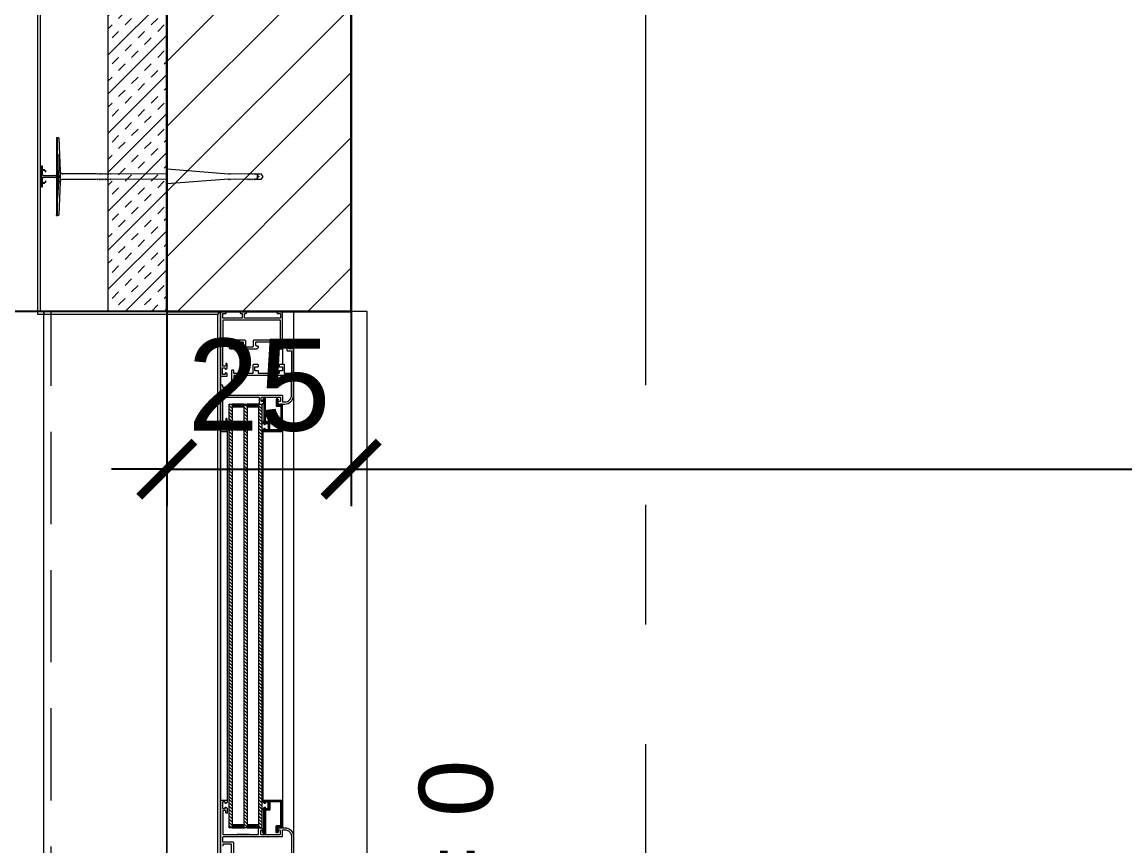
# Model space of a CAD drawing. Header units: centimetres. Extents: x 105417 to 110818, y -55119 to -48326.
# Drawn here: x 107424.7 to 107574.4, y -53254.9 to -53143.1 of the extents above; entities that cross this region are included whole.
import ezdxf

# ---------------------------------------------------------------- set-up
doc = ezdxf.new("R2010")
doc.units = ezdxf.units.CM
doc.header["$LTSCALE"] = 50
doc.header["$MEASUREMENT"] = 0
for name, pattern in [('AUSGEZOGEN', [0]), ('AXES', [2, 1.25, -0.25, 0.25, -0.25]), ('CACHE', [0.375, 0.25, -0.125]), ('CORNER', [20, 0, -20])]:
    doc.linetypes.add(name, pattern=pattern)
doc.layers.get('0').update_dxf_attribs({"color": 8})
for name, color, linetype in [('AXES', 10, 'AXES'), ('BORD', 5, 'Continuous'), ('COTE 50ème', 1, 'Continuous')]:
    doc.layers.add(name, color=color, linetype=linetype)
for name, color, linetype, lineweight in [('CONSOLE ISOL.', 214, 'Continuous', 15), ('ISOLATION', 252, 'Continuous', 0), ('MACONNERIE COUPE', 7, 'Continuous', 30), ('MACONNERIE HACHURE', 253, 'Continuous', 13), ('WD_Corner', 154, 'Continuous', 5), ('WD_Dowel', 154, 'Continuous', 5), ('WD_Text_Legende', 154, 'AUSGEZOGEN', 5), ('WINDOWS', 21, 'Continuous', 5)]:
    doc.layers.add(name, color=color, linetype=linetype, lineweight=lineweight)
doc.layers.add('WD_Assist1', color=6, linetype='CORNER', lineweight=0, plot=False)
doc.styles.add('GENERATED_STYLE_1', font='arial.ttf')
doc.styles.add('RS_TXT_50', font='arial.ttf', dxfattribs={"height": 12.5})
doc.dimstyles.new('RS_50CM_LINEAIRE', dxfattribs={"dimscale": 5, "dimtxt": 12.5, "dimasz": 1.5, "dimexe": 1, "dimexo": 2.5, "dimgap": 1, "dimtad": 1, "dimdec": 1, "dimrnd": 0.5, "dimdsep": 46, "dimtxsty": 'RS_TXT_50', "dimblk1": 'ARCHTICK', "dimblk2": 'ARCHTICK', "dimsah": 1, "dimcen": 2.5, "dimdle": 1, "dimclrt": 4, "dimadec": 0, "dimazin": 2, "dimtfac": 1, "dimtdec": 1, "dimtix": 1, "dimtmove": 2, "dimatfit": 3, "dimfxl": 1, "dimtolj": 1, "dimtzin": 0, "dimarcsym": 0})

# ---------------------------------------------------------------- blocks, each defined once
blk = doc.blocks.new('A$Ceb270309')
at = {"layer": 'AXES', "lineweight": 5, "ltscale": 1.3}
blk.add_line((-30, -4150), (-30, -1058.41), dxfattribs=at)
blk = doc.blocks.new('ankeri')
at = {"layer": 'WD_Assist1'}
for p, q in [((-2.32, 5.2), (-2.54, 0.59)), ((-2.22, 5.3), (-2.32, 5.2)), ((-2, 5.3), (-2.22, 5.3)), ((-2, -5.3), (-2, 5.3)), ((-29.75, 0.39), (-30, 0)), ((-30, 0), (-29.75, -0.39)), ((-2.76, 0.39), (-29.75, 0.39)), ((-2.54, 0.59), (-2.76, 0.39)), ((-29.75, -0.39), (-2.76, -0.39)), ((-2.76, -0.39), (-2.54, -0.59)), ((-2.54, -0.59), (-2.32, -5.2)), ((-2.32, -5.2), (-2.22, -5.3)), ((-2.22, -5.3), (-2, -5.3))]:
    blk.add_line(p, q, dxfattribs=at)
at = {"layer": 'WD_Corner', "lineweight": 5}
blk.add_lwpolyline([(-2, 0.1), (-1.85, 0.1, -1), (-1.75, 0.1), (-0.25, 0.1, 0.185242), (-0.1, 0.55), (-0.1, 0.72), (-0.15, 0.73), (-0.15, 0.74), (-0.1, 0.75), (-0.1, 0.85), (-0.3, 0.85), (-0.3, 0.8), (-0.32, 0.8), (-0.33, 0.85), (-0.38, 0.85), (-0.5, 0.73), (-0.47, 0.68), (-0.48, 0.68), (-0.53, 0.7), (-0.54, 0.69), (-0.51, 0.65), (-0.54, 0.62), (-0.61, 0.69), (-0.4, 0.9), (-0.1, 0.9), (-0.1, 1.4), (0, 1.4), (0.05, 1.2), (0, 1.2), (0.05, 1.1), (0, 1.1), (0.25, 1), (0, 1), (0, -1), (0.25, -1), (0, -1.1), (0.05, -1.1), (0, -1.2), (0.05, -1.2), (0, -1.4), (-0.1, -1.4), (-0.1, -0.9), (-0.4, -0.9), (-0.61, -0.69), (-0.54, -0.62), (-0.51, -0.65), (-0.54, -0.69), (-0.53, -0.7), (-0.48, -0.68), (-0.47, -0.68), (-0.5, -0.73), (-0.38, -0.85), (-0.33, -0.85), (-0.32, -0.8), (-0.3, -0.8), (-0.3, -0.85), (-0.1, -0.85), (-0.1, -0.75), (-0.15, -0.74), (-0.15, -0.73), (-0.1, -0.72), (-0.1, -0.55, 0.185242), (-0.25, -0.1), (-1.75, -0.1, -1), (-1.85, -0.1), (-2, -0.1)], format="xyb", close=True, dxfattribs=at)
at = {"layer": 'WD_Dowel'}
for p, q in [((-2.32, 5.2), (-2.54, 0.74)), ((-2, 5.3), (-2.22, 5.3)), ((-2.11, 5.3), (-2.11, -5.3)), ((-2, 5.3), (-2, -5.3)), ((-2.11, 2.94), (-2.32, 2.94)), ((-2.32, 2.94), (-2.32, 0.74)), ((-29.75, 0.39), (-30, 0)), ((-30, 0), (-29.75, -0.39)), ((-28.88, 0.39), (-29.75, 0.39)), ((-29.47, 0.05), (-29.25, 0.09)), ((-29.47, 0.05), (-29.47, -0.05)), ((-29.25, 0.29), (-29.04, 0.37)), ((-29.25, 0.29), (-29.25, -0.29)), ((-28.88, 0.39), (-29.04, 0.34)), ((-29.04, 0.34), (-29.04, 0.37)), ((-28.82, 0.39), (-28.88, 0.39)), ((-28.82, 0.39), (-28.82, 0.34)), ((-28.82, 0.34), (-28.66, 0.39)), ((-28.61, 0.39), (-28.66, 0.39)), ((-28.61, 0.39), (-28.66, 0.39)), ((-28.61, 0.39), (-28.61, 0.34)), ((-28.61, 0.34), (-28.44, 0.39)), ((-28.39, 0.39), (-28.44, 0.39)), ((-28.39, 0.39), (-28.39, 0.34)), ((-28.39, 0.34), (-28.23, 0.39)), ((-28.17, 0.39), (-28.23, 0.39)), ((-28.17, 0.39), (-28.17, 0.34)), ((-28.17, 0.34), (-28.01, 0.39)), ((-27.96, 0.39), (-28.01, 0.39)), ((-27.96, 0.39), (-27.96, 0.34)), ((-27.96, 0.34), (-25.61, 0.39)), ((-25.56, 0.39), (-25.61, 0.39)), ((-25.56, 0.39), (-25.56, 0.34)), ((-25.56, 0.34), (-25.4, 0.39)), ((-25.34, 0.39), (-25.4, 0.39)), ((-25.34, 0.34), (-17.05, 0.99)), ((-25.34, 0.39), (-25.34, 0.34)), ((-17, 0.99), (-17.05, 0.99)), ((-17, 0.99), (-17, 0.34)), ((-17, 0.34), (-9.36, 0.39)), ((-9.3, 0.39), (-9.36, 0.39)), ((-9.3, 0.39), (-9.3, 0.34)), ((-9.3, 0.34), (-9.14, 0.39)), ((-9.09, 0.39), (-9.14, 0.39)), ((-9.09, 0.39), (-9.09, 0.34)), ((-9.09, 0.34), (-8.93, 0.39)), ((-8.87, 0.39), (-8.93, 0.39)), ((-8.87, 0.39), (-8.87, 0.34)), ((-8.87, 0.34), (-8.71, 0.39)), ((-8.66, 0.39), (-8.71, 0.39)), ((-8.66, 0.39), (-8.66, 0.34)), ((-8.66, 0.34), (-8.5, 0.39)), ((-8.44, 0.39), (-8.5, 0.39)), ((-8.44, 0.39), (-8.44, 0.34)), ((-8.44, 0.34), (-8.28, 0.39)), ((-8.23, 0.39), (-8.28, 0.39)), ((-8.23, 0.39), (-8.23, 0.34)), ((-8.23, 0.34), (-8.06, 0.39)), ((-8.01, 0.39), (-8.06, 0.39)), ((-8.01, 0.39), (-8.01, 0.34)), ((-8.01, 0.34), (-7.85, 0.39)), ((-7.79, 0.39), (-7.85, 0.39)), ((-7.79, 0.39), (-7.79, 0.34)), ((-7.79, 0.34), (-7.63, 0.39)), ((-7.58, 0.39), (-7.63, 0.39)), ((-7.58, 0.39), (-7.58, 0.34)), ((-7.58, 0.34), (-7.42, 0.39)), ((-7.42, 0.39), (-2.76, 0.39)), ((-2.54, 0.74), (-2.54, -0.74)), ((-2.54, 0.74), (-2.11, 0.74)), ((-2.11, 0.1), (-2.54, 0.1)), ((-2.32, 0.1), (-2.32, 0.74)), ((-29.75, -0.39), (-28.88, -0.39)), ((-29.25, -0.1), (-29.47, -0.05)), ((-29.25, -0.29), (-29.04, -0.37)), ((-29.04, -0.37), (-29.04, -0.34)), ((-29.04, -0.34), (-28.88, -0.39)), ((-28.82, -0.39), (-28.88, -0.39)), ((-28.82, -0.39), (-28.82, -0.34)), ((-28.82, -0.34), (-28.66, -0.39)), ((-28.61, -0.39), (-28.66, -0.39)), ((-28.61, -0.39), (-28.61, -0.34)), ((-28.61, -0.34), (-28.44, -0.39)), ((-28.39, -0.39), (-28.44, -0.39)), ((-28.39, -0.39), (-28.39, -0.34)), ((-28.39, -0.34), (-28.23, -0.39)), ((-28.17, -0.39), (-28.23, -0.39)), ((-28.17, -0.39), (-28.17, -0.34)), ((-28.17, -0.34), (-28.01, -0.39)), ((-27.96, -0.39), (-28.01, -0.39)), ((-27.96, -0.39), (-27.96, -0.34)), ((-27.96, -0.34), (-25.61, -0.39)), ((-25.56, -0.39), (-25.61, -0.39)), ((-25.56, -0.39), (-25.56, -0.34)), ((-25.56, -0.34), (-25.4, -0.39)), ((-25.34, -0.39), (-25.4, -0.39)), ((-25.34, -0.39), (-25.34, -0.34)), ((-25.34, -0.34), (-17.05, -0.99)), ((-17, -0.99), (-17.05, -0.99)), ((-17, -0.99), (-17, -0.34)), ((-17, -0.34), (-9.36, -0.39)), ((-9.3, -0.39), (-9.36, -0.39)), ((-9.3, -0.39), (-9.3, -0.34)), ((-9.3, -0.34), (-9.14, -0.39)), ((-9.09, -0.39), (-9.14, -0.39)), ((-9.09, -0.39), (-9.09, -0.34)), ((-9.09, -0.34), (-8.93, -0.39)), ((-8.87, -0.39), (-8.93, -0.39)), ((-8.87, -0.39), (-8.87, -0.34)), ((-8.87, -0.34), (-8.71, -0.39)), ((-8.66, -0.39), (-8.71, -0.39)), ((-8.66, -0.39), (-8.66, -0.34)), ((-8.66, -0.34), (-8.5, -0.39)), ((-8.44, -0.39), (-8.5, -0.39)), ((-8.44, -0.39), (-8.44, -0.34)), ((-8.44, -0.34), (-8.28, -0.39)), ((-8.23, -0.39), (-8.28, -0.39)), ((-8.23, -0.39), (-8.23, -0.34)), ((-8.23, -0.34), (-8.06, -0.39)), ((-8.01, -0.39), (-8.06, -0.39)), ((-8.01, -0.39), (-8.01, -0.34)), ((-8.01, -0.34), (-7.85, -0.39)), ((-7.79, -0.39), (-7.85, -0.39)), ((-7.79, -0.39), (-7.79, -0.34)), ((-7.79, -0.34), (-7.63, -0.39)), ((-7.58, -0.39), (-7.63, -0.39)), ((-7.58, -0.39), (-7.58, -0.34)), ((-7.58, -0.34), (-7.42, -0.39)), ((-7.42, -0.39), (-2.76, -0.39)), ((-2.11, -0.1), (-2.54, -0.1)), ((-2.54, -0.74), (-2.11, -0.74)), ((-2.54, -0.74), (-2.32, -5.2)), ((-2.32, -0.74), (-2.32, -0.1)), ((-2.22, -2.94), (-2.32, -0.74)), ((-2.11, -2.94), (-2.22, -2.94)), ((-2, -5.3), (-2.22, -5.3))]:
    blk.add_line(p, q, dxfattribs=at)
for centre, major_axis, start_param, end_param in [((-2.22, 5.2), (0.108, 0), 1.570796, 3.141593), ((-2.76, 0.59), (0.216, 0), -1.570795, 0), ((-2.76, -0.59), (-0.216, 0), 3.141593, 4.712389), ((-2.22, -5.2), (0.108, 0), 3.141593, 4.712389)]:
    blk.add_ellipse(centre, major_axis=major_axis, ratio=0.909091, start_param=start_param, end_param=end_param, dxfattribs=at)
blk = doc.blocks.new('_ArchTick')
at = {"color": 0, "linetype": 'ByBlock', "const_width": 0.15}
blk.add_lwpolyline([(-0.5, -0.5), (0.5, 0.5)], dxfattribs=at)
blk = doc.blocks.new('*D1171')
at = {"layer": 'COTE 50ème', "color": 0, "lineweight": -2, "ltscale": 0.5, "transparency": 16777216}
for p, q in [((107317.13, -53057.36), (107317.13, -53187.36)), ((107448.35, -53062.36), (107312.13, -53062.36)), ((107448.35, -53182.36), (107312.13, -53182.36))]:
    blk.add_line(p, q, dxfattribs=at)
at = {"layer": 'Defpoints', "color": 0, "ltscale": 0.5, "transparency": 16777216}
for p in [(107460.85, -53062.36), (107317.13, -53182.36), (107460.85, -53182.36)]:
    blk.add_point(p, dxfattribs=at)
at = {"layer": 'COTE 50ème', "color": 0, "lineweight": -2, "ltscale": 0.5, "transparency": 16777216, "xscale": 7.5, "yscale": 7.5, "zscale": 7.5}
for p, rotation in [((107317.13, -53062.36), 90), ((107317.13, -53182.36), 270)]:
    blk.add_blockref('_ArchTick', p, dxfattribs=dict(at, rotation=rotation))
at = {"layer": 'COTE 50ème', "color": 4, "ltscale": 0.5, "transparency": 16777216, "insert": (107305.75, -53122.36), "char_height": 12.5, "attachment_point": 5, "rotation": 90, "style": 'RS_TXT_50'}
blk.add_mtext('\\A1;120', dxfattribs=at)
blk = doc.blocks.new('*D1172')
at = {"layer": 'COTE 50ème', "color": 0, "lineweight": -2, "ltscale": 0.5, "transparency": 16777216}
for p, q in [((107317.13, -53177.36), (107317.13, -53347.47)), ((107448.35, -53182.36), (107312.13, -53182.36)), ((107444.35, -53342.47), (107312.13, -53342.47))]:
    blk.add_line(p, q, dxfattribs=at)
at = {"layer": 'Defpoints', "color": 0, "ltscale": 0.5, "transparency": 16777216}
for p in [(107460.85, -53182.36), (107317.13, -53342.47), (107456.85, -53342.47)]:
    blk.add_point(p, dxfattribs=at)
at = {"layer": 'COTE 50ème', "color": 0, "lineweight": -2, "ltscale": 0.5, "transparency": 16777216, "xscale": 7.5, "yscale": 7.5, "zscale": 7.5}
for p, rotation in [((107317.13, -53182.36), 90), ((107317.13, -53342.47), 270)]:
    blk.add_blockref('_ArchTick', p, dxfattribs=dict(at, rotation=rotation))
at = {"layer": 'COTE 50ème', "color": 4, "ltscale": 0.5, "transparency": 16777216, "insert": (107305.75, -53262.42), "char_height": 12.5, "attachment_point": 5, "rotation": 90, "style": 'RS_TXT_50'}
blk.add_mtext('\\A1;160', dxfattribs=at)
blk = doc.blocks.new('*D1179')
at = {"layer": 'COTE 50ème', "color": 0, "lineweight": -2, "ltscale": 0.5, "transparency": 16777216}
for p, q in [((107286.77, -53767.36), (107286.77, -52052.36)), ((107431.86, -52057.36), (107281.77, -52057.36)), ((107431.85, -53762.36), (107281.77, -53762.36))]:
    blk.add_line(p, q, dxfattribs=at)
at = {"layer": 'Defpoints', "color": 0, "ltscale": 0.5, "transparency": 16777216}
for p in [(107286.77, -52057.36), (107444.36, -52057.36), (107444.35, -53762.36)]:
    blk.add_point(p, dxfattribs=at)
at = {"layer": 'COTE 50ème', "color": 0, "lineweight": -2, "ltscale": 0.5, "transparency": 16777216, "xscale": 7.5, "yscale": 7.5, "zscale": 7.5}
for p, rotation in [((107286.77, -52057.36), 90), ((107286.77, -53762.36), 270)]:
    blk.add_blockref('_ArchTick', p, dxfattribs=dict(at, rotation=rotation))
at = {"layer": 'COTE 50ème', "color": 4, "ltscale": 0.5, "transparency": 16777216, "insert": (107275.39, -52909.86), "char_height": 12.5, "attachment_point": 5, "rotation": 90, "style": 'RS_TXT_50'}
blk.add_mtext('\\A1;1705', dxfattribs=at)
blk = doc.blocks.new('*D1180')
at = {"layer": 'COTE 50ème', "color": 0, "lineweight": -2, "ltscale": 0.5, "transparency": 16777216}
for p, q in [((107253.08, -52052.36), (107253.08, -54127.36)), ((107431.85, -52057.36), (107248.08, -52057.36)), ((108207.94, -54122.36), (107248.08, -54122.36))]:
    blk.add_line(p, q, dxfattribs=at)
at = {"layer": 'Defpoints', "color": 0, "ltscale": 0.5, "transparency": 16777216}
for p in [(107444.35, -52057.36), (107253.08, -54122.36), (108220.44, -54122.36)]:
    blk.add_point(p, dxfattribs=at)
at = {"layer": 'COTE 50ème', "color": 0, "lineweight": -2, "ltscale": 0.5, "transparency": 16777216, "xscale": 7.5, "yscale": 7.5, "zscale": 7.5}
for p, rotation in [((107253.08, -52057.36), 90), ((107253.08, -54122.36), 270)]:
    blk.add_blockref('_ArchTick', p, dxfattribs=dict(at, rotation=rotation))
at = {"layer": 'COTE 50ème', "color": 4, "ltscale": 0.5, "transparency": 16777216, "insert": (107241.69, -53089.86), "char_height": 12.5, "attachment_point": 5, "rotation": 90, "style": 'RS_TXT_50'}
blk.add_mtext('\\A1;2065', dxfattribs=at)
blk = doc.blocks.new('*D1238')
at = {"layer": 'COTE 50ème', "color": 0, "lineweight": -2, "ltscale": 0.5, "transparency": 16777216}
for p, q in [((107444.35, -53166.49), (107444.35, -53208.78)), ((107469.35, -53166.49), (107469.35, -53208.78)), ((107444.35, -53203.78), (107436.85, -53203.78)), ((107444.35, -53203.78), (107469.35, -53203.78)), ((107469.35, -53203.78), (107476.85, -53203.78))]:
    blk.add_line(p, q, dxfattribs=at)
at = {"layer": 'Defpoints', "color": 0, "ltscale": 0.5, "transparency": 16777216}
for p in [(107444.35, -53153.99), (107469.35, -53153.99), (107469.35, -53203.78)]:
    blk.add_point(p, dxfattribs=at)
at = {"layer": 'COTE 50ème', "color": 0, "lineweight": -2, "ltscale": 0.5, "transparency": 16777216, "xscale": 7.5, "yscale": 7.5, "zscale": 7.5}
blk.add_blockref('_ArchTick', (107444.35, -53203.78), dxfattribs=at)
at = {"layer": 'COTE 50ème', "color": 0, "lineweight": -2, "ltscale": 0.5, "transparency": 16777216, "xscale": 7.5, "yscale": 7.5, "zscale": 7.5, "rotation": 180}
blk.add_blockref('_ArchTick', (107469.35, -53203.78), dxfattribs=at)
at = {"layer": 'COTE 50ème', "color": 4, "ltscale": 0.5, "transparency": 16777216, "insert": (107456.85, -53192.4), "char_height": 12.5, "attachment_point": 5, "style": 'RS_TXT_50'}
blk.add_mtext('\\A1;25', dxfattribs=at)
blk = doc.blocks.new('*D1239')
at = {"layer": 'COTE 50ème', "color": 0, "lineweight": -2, "ltscale": 0.5, "transparency": 16777216}
for p, q in [((107989.35, -53159.86), (107989.35, -53208.78)), ((107469.35, -53166.49), (107469.35, -53208.78)), ((107464.35, -53203.78), (107994.35, -53203.78))]:
    blk.add_line(p, q, dxfattribs=at)
at = {"layer": 'Defpoints', "color": 0, "ltscale": 0.5, "transparency": 16777216}
for p in [(107989.35, -53147.36), (107469.35, -53153.99), (107989.35, -53203.78)]:
    blk.add_point(p, dxfattribs=at)
at = {"layer": 'COTE 50ème', "color": 0, "lineweight": -2, "ltscale": 0.5, "transparency": 16777216, "xscale": 7.5, "yscale": 7.5, "zscale": 7.5, "rotation": 180}
blk.add_blockref('_ArchTick', (107469.35, -53203.78), dxfattribs=at)
at = {"layer": 'COTE 50ème', "color": 0, "lineweight": -2, "ltscale": 0.5, "transparency": 16777216, "xscale": 7.5, "yscale": 7.5, "zscale": 7.5}
blk.add_blockref('_ArchTick', (107989.35, -53203.78), dxfattribs=at)
at = {"layer": 'COTE 50ème', "color": 4, "ltscale": 0.5, "transparency": 16777216, "insert": (107729.35, -53192.4), "char_height": 12.5, "attachment_point": 5, "style": 'RS_TXT_50'}
blk.add_mtext('\\A1;520', dxfattribs=at)

msp = doc.modelspace()

# ---------------------------------------------------------------- hatches: boundary and pattern name
at = {"layer": 'ISOLATION', "transparency": 33554687}
h = msp.add_hatch(dxfattribs=at)
h.set_pattern_fill('INSUL', color=256, scale=10, angle=45)
h.paths.add_polyline_path([(107436.35, -53182.36), (107444.35, -53182.36), (107444.35, -53062.36), (107436.35, -53062.36)])
at = {"layer": 'MACONNERIE HACHURE'}
h = msp.add_hatch(dxfattribs=at)
h.set_pattern_fill('ANSI31', color=256, scale=50, style=0)
h.paths.add_polyline_path([(107874.35, -53728.36), (107763.35, -53728.36), (107763.35, -53770.36), (107874.35, -53770.36)])
h.paths.add_polyline_path([(107866.35, -53736.36), (107771.35, -53736.36), (107771.35, -53762.36), (107866.35, -53762.36)], flags=16)
h.paths.add_polyline_path([(109325.35, -53728.36), (109214.35, -53728.36), (109214.35, -53770.36), (109325.35, -53770.36)])
h.paths.add_polyline_path([(109317.35, -53736.36), (109222.35, -53736.36), (109222.35, -53762.36), (109317.35, -53762.36)], flags=16)
h.paths.add_polyline_path([(109454.35, -52082.36), (109509.35, -52082.36), (109509.35, -52057.36), (109454.35, -52057.36)])
h.paths.add_polyline_path([(109274.35, -52057.36), (109174.35, -52057.36), (109174.35, -52082.36), (109274.35, -52082.36)])
h.paths.add_polyline_path([(107444.35, -53677.36), (107444.35, -53737.36), (107469.35, -53737.36), (107469.35, -53677.36)])
h.paths.add_polyline_path([(108556.85, -53762.36), (108531.85, -53762.36), (108531.85, -53982.36), (108556.85, -53982.36)])
h.paths.add_polyline_path([(108239.36, -53952.36), (108214.36, -53952.36), (108214.36, -54122.36), (108331.85, -54122.36), (108331.85, -54097.36), (108239.36, -54097.36)])
h.paths.add_polyline_path([(108556.85, -53982.36), (108531.85, -53982.36), (108531.85, -54122.36), (108556.85, -54122.36)])
h.paths.add_polyline_path([(108849.35, -53952.36), (108874.35, -53952.36), (108874.35, -54122.36), (108756.85, -54122.36), (108756.85, -54097.36), (108849.35, -54097.36)])
h.paths.add_polyline_path([(107469.35, -53422.36), (107444.35, -53422.36), (107444.35, -53497.36), (107469.35, -53497.36)])
h.paths.add_polyline_path([(109644.35, -53677.36), (109644.35, -53737.36), (109619.35, -53737.36), (109619.35, -53677.36)])
h.paths.add_polyline_path([(109619.35, -53342.47), (109644.35, -53342.47), (109644.35, -53397.36), (109619.35, -53397.36)])
h.paths.add_polyline_path([(107469.35, -53342.47), (107444.35, -53342.47), (107444.35, -53397.36), (107469.35, -53397.36)])
h.paths.add_polyline_path([(109619.35, -52847.36), (109644.35, -52847.36), (109644.35, -52902.25), (109619.35, -52902.25)])
h.paths.add_polyline_path([(109099.36, -53146.93), (108984.36, -53146.93), (108984.36, -53096.93), (109099.36, -53096.93)])
h.paths.add_polyline_path([(109089.36, -53136.93), (108994.36, -53136.93), (108994.36, -53106.93), (109089.36, -53106.93)], flags=16)
h.paths.add_polyline_path([(108104.35, -53147.36), (107989.35, -53147.36), (107989.35, -53097.36), (108104.35, -53097.36)])
h.paths.add_polyline_path([(108094.35, -53137.36), (107999.35, -53137.36), (107999.35, -53107.36), (108094.35, -53107.36)], flags=16)
h.paths.add_polyline_path([(108794.35, -52797.36), (108774.35, -52797.36), (108774.35, -52787.36), (108794.35, -52787.36)])
h.paths.add_polyline_path([(108849.35, -53737.36), (108756.85, -53737.36), (108756.85, -53762.36), (108849.35, -53762.36)])
h.paths.add_polyline_path([(109234.24, -53477.36), (109209.24, -53477.36), (109209.24, -53422.36), (109234.24, -53422.36)])
h.paths.add_polyline_path([(109619.35, -53062.36), (109644.35, -53062.36), (109644.35, -53182.36), (109619.35, -53182.36)])
h.paths.add_polyline_path([(108809.35, -53326.05), (108874.35, -53326.05), (108874.35, -53348.05), (108849.35, -53348.05), (108849.35, -53338.05), (108809.35, -53338.05)])
h.paths.add_polyline_path([(109619.35, -53422.36), (109644.35, -53422.36), (109644.35, -53497.36), (109619.35, -53497.36)])
h.paths.add_polyline_path([(108704.35, -52527.36), (108794.35, -52527.36), (108794.35, -52607.36), (108947.35, -52607.36), (108947.35, -52512.38), (108959.35, -52512.38), (108959.35, -52632.36), (108794.35, -52632.36), (108794.35, -52687.36), (108774.35, -52687.36), (108774.35, -52583.36), (108704.35, -52583.36), (108704.35, -52632.36), (108669.35, -52632.36), (108669.35, -52612.36), (108679.35, -52612.36), (108679.35, -52562.36), (108704.35, -52562.36), (108704.35, -52578.36), (108774.35, -52578.36), (108774.35, -52552.36), (108704.35, -52552.36)])
h.paths.add_polyline_path([(108874.35, -53702.36), (108849.35, -53702.36), (108849.35, -53440.05), (108874.35, -53440.05), (108874.35, -53477.36), (108934.35, -53477.36), (108934.35, -53502.36), (108874.35, -53502.36)])
h.paths.add_polyline_path([(108814.35, -52082.36), (108947.35, -52082.36), (108947.35, -52236.36), (108959.35, -52236.36), (108959.35, -52082.36), (108994.35, -52082.36), (108994.35, -52057.36), (108814.35, -52057.36)])
h.paths.add_polyline_path([(109509.35, -52482.36), (109509.35, -52424.25), (109534.35, -52424.25), (109534.35, -52477.36), (109644.35, -52477.36), (109644.35, -52567.36), (109619.35, -52567.36), (109619.35, -52502.36), (109286.35, -52502.36), (109286.35, -52507.36), (109134.35, -52507.36), (109134.35, -52517.36), (109122.35, -52517.36), (109122.35, -52422.36), (109061.49, -52422.36), (109061.49, -52410.36), (109134.35, -52410.36), (109134.35, -52482.36)])
h.paths.add_polyline_path([(109071.35, -52817.36), (109071.35, -52723.36), (109083.35, -52723.36), (109083.35, -52797.36), (109221.35, -52797.36), (109221.35, -52631.36), (109083.35, -52631.36), (109083.35, -52641.36), (109071.35, -52641.36), (109071.35, -52619.36), (109122.35, -52619.36), (109122.35, -52609.36), (109134.35, -52609.36), (109134.35, -52619.36), (109241.35, -52619.36), (109241.35, -52797.36), (109509.35, -52797.36), (109509.35, -52817.36)])
h.paths.add_polyline_path([(108294.35, -52797.36), (108314.35, -52797.36), (108314.35, -52787.36), (108294.35, -52787.36)])
h.paths.add_polyline_path([(108239.35, -53737.36), (108331.85, -53737.36), (108331.85, -53762.36), (108239.35, -53762.36)])
h.paths.add_polyline_path([(107859.35, -53477.36), (107884.35, -53477.36), (107884.35, -53422.36), (107859.35, -53422.36)])
h.paths.add_polyline_path([(107469.35, -53062.36), (107444.35, -53062.36), (107444.35, -53182.36), (107469.35, -53182.36)])
h.paths.add_polyline_path([(108279.35, -53326.05), (108214.35, -53326.05), (108214.35, -53348.05), (108239.35, -53348.05), (108239.35, -53338.05), (108279.35, -53338.05)])
h.paths.add_polyline_path([(108724.52, -52902.36), (108774.35, -52902.36), (108774.35, -52942.36), (108724.52, -52942.36)])
h.paths.add_polyline_path([(108564.35, -52902.36), (108604.35, -52902.36), (108604.35, -52942.36), (108564.35, -52942.36)])
h.paths.add_polyline_path([(109509.35, -52154.25), (109534.35, -52154.25), (109534.35, -52107.36), (109509.35, -52107.36)])
h.paths.add_polyline_path([(109619.35, -52797.36), (109644.35, -52797.36), (109644.35, -52747.36), (109619.35, -52747.36)])
h.paths.add_polyline_path([(108364.19, -52902.36), (108314.35, -52902.36), (108314.35, -52942.36), (108364.19, -52942.36)])
h.paths.add_polyline_path([(108524.35, -52902.36), (108484.35, -52902.36), (108484.35, -52942.36), (108524.35, -52942.36)])
h.paths.add_polyline_path([(108679.35, -52082.36), (108659.35, -52082.36), (108659.35, -52057.36), (108679.35, -52057.36)])
h.paths.add_polyline_path([(108384.35, -52527.36), (108294.35, -52527.36), (108294.35, -52607.36), (108141.35, -52607.36), (108141.35, -52512.38), (108129.35, -52512.38), (108129.35, -52632.36), (108294.35, -52632.36), (108294.35, -52687.36), (108314.35, -52687.36), (108314.35, -52583.36), (108384.35, -52583.36), (108384.35, -52632.36), (108569.35, -52632.36), (108569.35, -52612.36), (108409.35, -52612.36), (108409.35, -52562.36), (108384.35, -52562.36), (108384.35, -52578.36), (108314.35, -52578.36), (108314.35, -52552.36), (108384.35, -52552.36)])
h.paths.add_polyline_path([(107579.35, -52154.25), (107554.35, -52154.25), (107554.35, -52107.36), (107579.35, -52107.36)])
h.paths.add_polyline_path([(108559.35, -53737.36), (108576.85, -53737.36), (108576.85, -53762.36), (108511.85, -53762.36), (108511.85, -53737.36), (108529.35, -53737.36), (108529.35, -53272.36), (108559.35, -53272.36)])
h.paths.add_polyline_path([(108214.35, -53702.36), (108239.35, -53702.36), (108239.35, -53440.05), (108214.35, -53440.05), (108214.35, -53477.36), (108154.35, -53477.36), (108154.35, -53502.36), (108214.35, -53502.36)])
h.paths.add_polyline_path([(108559.35, -52082.36), (108409.35, -52082.36), (108409.35, -52057.36), (108559.35, -52057.36)])
h.paths.add_polyline_path([(108274.35, -52082.36), (108141.35, -52082.36), (108141.35, -52236.36), (108129.35, -52236.36), (108129.35, -52082.36), (107579.35, -52082.36), (107579.35, -52057.36), (108274.35, -52057.36)])
h.paths.add_polyline_path([(107579.35, -52482.36), (107579.35, -52424.25), (107554.35, -52424.25), (107554.35, -52477.36), (107444.35, -52477.36), (107444.35, -52567.36), (107469.35, -52567.36), (107469.35, -52502.36), (107802.35, -52502.36), (107802.35, -52507.36), (107954.35, -52507.36), (107954.35, -52517.36), (107966.35, -52517.36), (107966.35, -52422.36), (108027.22, -52422.36), (108027.22, -52410.36), (107954.35, -52410.36), (107954.35, -52482.36)])
h.paths.add_polyline_path([(108017.35, -52817.36), (108017.35, -52723.36), (108005.35, -52723.36), (108005.35, -52797.36), (107867.35, -52797.36), (107867.35, -52631.36), (108005.35, -52631.36), (108005.35, -52641.36), (108017.35, -52641.36), (108017.35, -52619.36), (107966.35, -52619.36), (107966.35, -52609.36), (107954.35, -52609.36), (107954.35, -52619.36), (107847.35, -52619.36), (107847.35, -52797.36), (107579.35, -52797.36), (107579.35, -52817.36)])
h.paths.add_polyline_path([(107469.35, -52797.36), (107444.35, -52797.36), (107444.35, -52747.36), (107469.35, -52747.36)])
h.paths.add_polyline_path([(107469.35, -52847.36), (107444.35, -52847.36), (107444.35, -52902.25), (107469.35, -52902.25)])
h.paths.add_polyline_path([(108947.35, -52328.36), (108704.35, -52328.36), (108704.35, -52348.36), (108947.35, -52348.36), (108947.35, -52430.38), (108959.35, -52430.38), (108959.35, -52422.36), (108969.35, -52422.36), (108969.35, -52410.36), (108959.35, -52410.36), (108959.35, -52318.36), (108947.35, -52318.36)])
h.paths.add_polyline_path([(108141.35, -52328.36), (108384.35, -52328.36), (108384.35, -52348.36), (108141.35, -52348.36), (108141.35, -52430.38), (108129.35, -52430.38), (108129.35, -52422.36), (108119.35, -52422.36), (108119.35, -52410.36), (108129.35, -52410.36), (108129.35, -52318.36), (108141.35, -52318.36)])
at = {"layer": 'WINDOWS'}
h = msp.add_hatch(dxfattribs=at)
h.set_pattern_fill('ANSI31', color=140, scale=2.5, angle=450)
h.set_pattern_definition([(135, (60752.63032, -97024.9436), (-0.2209708691, -0.2209708691), [])])
h.paths.add_polyline_path([(107452.83, -53252.43), (107452.83, -53194.94), (107453.23, -53194.94), (107453.23, -53252.43)])
h.paths.add_polyline_path([(107454.83, -53252.43), (107454.83, -53194.94), (107455.23, -53194.94), (107455.23, -53252.43)])
h.paths.add_polyline_path([(107456.83, -53252.44), (107456.83, -53194.94), (107457.23, -53194.94), (107457.23, -53252.44)])
at = {"layer": 'WINDOWS', "transparency": 33554559}
h = msp.add_hatch(dxfattribs=at)
h.set_pattern_fill('ANSI31', color=140, angle=450)
h.set_pattern_definition([(135, (60752.63462, -97007.94359), (-0.08838834765, -0.08838834765), [])])
h.paths.add_polyline_path([(107454.83, -53194.94), (107453.23, -53194.94), (107453.23, -53195.34), (107454.83, -53195.34)])
h.paths.add_polyline_path([(107456.83, -53194.94), (107455.23, -53194.94), (107455.23, -53195.34), (107456.83, -53195.34)])
h.paths.add_polyline_path([(107454.83, -53252.03), (107453.23, -53252.03), (107453.23, -53252.43), (107454.83, -53252.43)])
h.paths.add_polyline_path([(107456.83, -53252.03), (107455.23, -53252.03), (107455.23, -53252.43), (107456.83, -53252.43)])
h = msp.add_hatch(dxfattribs=at)
h.set_pattern_fill('ANSI31', color=256, angle=450)
h.set_pattern_definition([(135, (60752.83032, -97024.83231), (-0.08838834765, -0.08838834765), [])])
h.paths.add_polyline_path([(107459.8, -53194.94), (107459.8, -53195), (107459.45, -53195, -0.414214), (107459.39, -53194.94), (107459.39, -53194.57, -0.247394), (107459.42, -53194.52, 1.657435), (107459.17, -53194.39), (107459.17, -53195.13, 0.414214), (107459.26, -53195.22), (107459.73, -53195.22, -0.414214), (107459.82, -53195.32), (107459.82, -53198.36, -0.414214), (107459.73, -53198.45), (107458.38, -53198.45, -0.414214), (107458.32, -53198.4), (107458.32, -53197.39, 0.414214), (107458.23, -53197.3), (107457.78, -53197.3, -0.414214), (107457.73, -53197.24), (107457.73, -53194.1, 0.737396), (107457.56, -53194.05), (107457.31, -53194.41, 0.603122), (107457.39, -53194.55), (107457.46, -53194.55, -0.414214), (107457.52, -53194.61), (107457.52, -53197.3), (107457.48, -53197.3, 0.414214), (107457.43, -53197.35), (107457.43, -53197.56, 0.250765), (107457.45, -53197.6), (107457.62, -53197.73, 0.599022), (107457.71, -53197.69), (107457.71, -53197.61, -0.414214), (107457.76, -53197.56), (107458.02, -53197.56, -0.414214), (107458.08, -53197.61), (107458.08, -53198.36, -0.414214), (107458.02, -53198.42), (107457.76, -53198.42, -0.414214), (107457.71, -53198.36), (107457.71, -53198.29, 0.599022), (107457.62, -53198.24), (107457.45, -53198.37, 0.250765), (107457.43, -53198.42), (107457.43, -53198.62, 0.414214), (107457.48, -53198.68), (107459.99, -53198.68, 0.414214), (107460.05, -53198.62), (107460.05, -53195), (107460.05, -53194.94)])
h = msp.add_hatch(dxfattribs=at)
h.set_pattern_fill('ANSI31', color=256, angle=450)
h.set_pattern_definition([(135, (60752.83462, -97024.94359), (-0.08838834765, -0.08838834765), [])])
h.paths.add_polyline_path([(107460.05, -53248.75, 0.414214), (107459.99, -53248.69), (107457.49, -53248.69, 0.414214), (107457.43, -53248.75), (107457.43, -53248.95, 0.250765), (107457.46, -53249), (107457.62, -53249.13, 0.599022), (107457.71, -53249.08), (107457.71, -53249.01, -0.414214), (107457.77, -53248.95), (107458.03, -53248.95, -0.414214), (107458.08, -53249.01), (107458.08, -53249.76, -0.414214), (107458.03, -53249.81), (107457.77, -53249.81, -0.414214), (107457.71, -53249.76), (107457.71, -53249.68, 0.599022), (107457.62, -53249.64), (107457.46, -53249.77, 0.250765), (107457.43, -53249.81), (107457.43, -53250.02, 0.414214), (107457.49, -53250.07), (107457.52, -53250.07), (107457.52, -53252.76, -0.414214), (107457.47, -53252.82), (107457.39, -53252.82, 0.603122), (107457.32, -53252.96), (107457.56, -53253.32, 0.737396), (107457.73, -53253.27), (107457.73, -53250.13, -0.414214), (107457.79, -53250.07), (107458.23, -53250.07, 0.414214), (107458.33, -53249.98), (107458.33, -53248.97, -0.414214), (107458.38, -53248.92), (107459.73, -53248.92, -0.414214), (107459.83, -53249.01), (107459.83, -53252.05, -0.414214), (107459.73, -53252.15), (107459.27, -53252.15, 0.414214), (107459.17, -53252.24), (107459.17, -53252.98, 1.657435), (107459.42, -53252.85, -0.247394), (107459.4, -53252.8), (107459.4, -53252.43, -0.414214), (107459.45, -53252.37), (107459.81, -53252.37), (107459.81, -53252.43), (107460.05, -53252.43), (107460.05, -53252.37)])

# ---------------------------------------------------------------- linework, layer by layer
at = {"layer": 'BORD', "lineweight": 5, "ltscale": 0.5}
msp.add_lwpolyline([(109644.35, -52057.36), (107444.35, -52057.36), (107444.35, -52122.36), (107344.35, -52122.36), (107344.35, -52462.36), (107444.35, -52462.36), (107444.35, -53762.36), (107574.35, -53762.36), (107574.35, -53962.36), (108214.35, -53962.36), (108214.35, -54122.36), (108874.35, -54122.36), (108874.35, -53962.36), (109514.24, -53962.36), (109514.24, -53762.36), (109644.35, -53762.36), (109644.35, -52462.36), (109744.35, -52462.36), (109744.35, -52122.36), (109644.35, -52122.36)], close=True, dxfattribs=at)
at = {"layer": 'CONSOLE ISOL.', "lineweight": 5, "ltscale": 0.5}
msp.add_lwpolyline([(108544.35, -53272.36), (108544.35, -54122.36), (108214.35, -54122.36), (108214.35, -53962.36), (107574.35, -53962.36), (107574.35, -53762.36), (107444.35, -53762.36), (107444.35, -52462.36), (107344.35, -52462.36), (107344.35, -52122.36), (107444.35, -52122.36), (107444.36, -52057.36), (108396.85, -52057.36), (108396.85, -52552.36), (108314.35, -52552.36), (108314.35, -52797.36), (108279.35, -52797.36), (108279.35, -53272.36)], close=True, dxfattribs=at)
at = {"layer": 'ISOLATION', "ltscale": 0.5}
msp.add_lwpolyline([(107436.35, -53182.36), (107444.35, -53182.36), (107444.35, -53062.36), (107436.35, -53062.36)], close=True, dxfattribs=at)
at = {"layer": 'MACONNERIE COUPE'}
msp.add_lwpolyline([(107469.35, -53062.36), (107444.35, -53062.36), (107444.35, -53182.36), (107469.35, -53182.36)], close=True, dxfattribs=at)
at = {"layer": 'WD_Corner', "lineweight": 5, "ltscale": 0.5}
msp.add_lwpolyline([(107427.46, -53123.36), (107427.46, -53122.96), (107426.81, -53122.96), (107426.81, -53182.76), (107451.36, -53182.76), (107451.36, -53182.36), (107427.21, -53182.36), (107427.21, -53123.36)], close=True, dxfattribs=at)
at = {"layer": 'WINDOWS', "color": 165, "linetype": 'CACHE'}
msp.add_line((107428.65, -53342.47), (107428.65, -53182.36), dxfattribs=at)
at = {"layer": 'WINDOWS'}
for p, q in [((107460.05, -53187.33), (107460.05, -53189.59)), ((107451.65, -53191.12), (107451.65, -53192.44)), ((107461.53, -53193.84), (107461.54, -53253.6)), ((107451.65, -53198.64), (107451.65, -53248.75)), ((107452.54, -53198.62), (107452.55, -53248.75)), ((107457.43, -53248.75), (107457.43, -53198.62)), ((107460.05, -53198.62), (107460.05, -53248.75)), ((107455.56, -53253.36), (107453.88, -53253.36))]:
    msp.add_line(p, q, dxfattribs=at)
at = {"layer": 'WINDOWS', "color": 165}
for points in [[(107451.65, -53182.36), (107451.65, -53342.47), (107427.65, -53342.47), (107427.65, -53182.36)], [(107451.65, -53182.36), (107427.65, -53182.36), (107427.65, -53182.76), (107451.25, -53182.76)], [(107451.25, -53342.07), (107451.25, -53182.76), (107451.65, -53182.36), (107451.65, -53342.47)], [(107461.54, -53182.36), (107461.54, -53342.47), (107471.54, -53342.47), (107471.54, -53182.36)]]:
    msp.add_lwpolyline(points, close=True, dxfattribs=at)
at = {"layer": 'WINDOWS'}
for points in [[(107454.46, -53187.36), (107454.52, -53187.42, 0.198912), (107454.56, -53187.44), (107456.57, -53187.44, 0.198912), (107456.61, -53187.42), (107456.76, -53187.27, 0.198912), (107456.78, -53187.23), (107456.78, -53187.16, 0.414214), (107456.72, -53187.1), (107456.54, -53187.1, -0.340481), (107456.41, -53187.01), (107456.41, -53186.6, -0.414214), (107456.5, -53186.51), (107459.67, -53186.51, -0.414214), (107459.77, -53186.6), (107459.77, -53187.01, -0.414214), (107459.67, -53187.1), (107459.45, -53187.1, 0.414214), (107459.39, -53187.16), (107459.39, -53187.23, 0.198912), (107459.41, -53187.27), (107459.56, -53187.42, 0.198912), (107459.6, -53187.44), (107459.99, -53187.44, 0.414214), (107460.05, -53187.38), (107460.05, -53182.42, 0.414214), (107459.99, -53182.36), (107459.41, -53182.36, 0.322823), (107459.36, -53182.4), (107459.3, -53182.57, 0.511918), (107459.35, -53182.64), (107459.67, -53182.64, -0.414214), (107459.77, -53182.74), (107459.77, -53183.2, -0.414214), (107459.67, -53183.3), (107454.97, -53183.3, -0.414214), (107454.87, -53183.2), (107454.87, -53182.74, -0.414214), (107454.97, -53182.64), (107455.1, -53182.64, 0.511918), (107455.15, -53182.57), (107455.1, -53182.4, 0.322823), (107455.04, -53182.36), (107454.43, -53182.36, 0.322823), (107454.37, -53182.4), (107454.32, -53182.57, 0.511918), (107454.37, -53182.64), (107454.5, -53182.64, -0.414214), (107454.59, -53182.74), (107454.59, -53183.2, -0.414214), (107454.5, -53183.3), (107452.02, -53183.3, -0.414214), (107451.93, -53183.2), (107451.93, -53182.74, -0.414214), (107452.02, -53182.64), (107452.34, -53182.64, 0.511918), (107452.39, -53182.57), (107452.33, -53182.4, 0.322823), (107452.28, -53182.36), (107451.7, -53182.36, 0.414214), (107451.65, -53182.42), (107451.65, -53191.12, 0.414214), (107451.7, -53191.17), (107452.49, -53191.17, 0.414214), (107452.54, -53191.12), (107452.54, -53190.87, 0.250765), (107452.52, -53190.83), (107452.35, -53190.72, 0.599022), (107452.26, -53190.76), (107452.26, -53190.87, -0.414214), (107452.21, -53190.93), (107451.94, -53190.93, -0.414214), (107451.89, -53190.87), (107451.89, -53190.09, -0.414214), (107451.94, -53190.03), (107452.21, -53190.03, -0.414214), (107452.26, -53190.09), (107452.26, -53190.17, 0.599022), (107452.35, -53190.21), (107452.52, -53190.1, 0.250765), (107452.54, -53190.05), (107452.54, -53189.52, 1), (107452.34, -53189.52), (107452.34, -53189.74, -0.414214), (107452.28, -53189.79), (107451.98, -53189.79, -0.414214), (107451.93, -53189.74), (107451.93, -53186.56, -0.414214), (107451.98, -53186.51), (107452.71, -53186.51, -0.414214), (107452.8, -53186.6), (107452.8, -53187.25, 0.414214), (107452.99, -53187.44), (107453.25, -53187.44, 0.198912), (107453.29, -53187.42), (107453.35, -53187.36, 0.198912), (107453.36, -53187.32), (107453.36, -53187.22, 0.414214), (107453.31, -53187.16), (107453.14, -53187.16, -0.414214), (107453.08, -53187.1), (107453.08, -53186.6, -0.414214), (107453.18, -53186.51), (107454.63, -53186.51, -0.414214), (107454.73, -53186.6), (107454.73, -53187.1, -0.414214), (107454.67, -53187.16), (107454.5, -53187.16, 0.414214), (107454.45, -53187.22), (107454.45, -53187.32, 0.198912)], [(107461.54, -53186.38, 0.414214), (107461.48, -53186.32), (107460.7, -53186.32, 0.414214), (107460.64, -53186.38), (107460.64, -53186.58, 0.250765), (107460.67, -53186.63), (107460.84, -53186.76, 0.599022), (107460.92, -53186.71), (107460.92, -53186.62, -0.414214), (107460.98, -53186.56), (107461.24, -53186.56, -0.414214), (107461.3, -53186.62), (107461.3, -53187.4, -0.414214), (107461.24, -53187.46), (107460.98, -53187.46, -0.414214), (107460.92, -53187.4), (107460.92, -53187.31, 0.599022), (107460.84, -53187.26), (107460.67, -53187.39, 0.250765), (107460.64, -53187.44), (107460.64, -53187.65, 0.414214), (107460.7, -53187.7), (107461.2, -53187.7, -0.414214), (107461.26, -53187.76), (107461.26, -53190.71, -0.414214), (107461.17, -53190.8), (107460.42, -53190.8, -0.414214), (107460.33, -53190.71), (107460.33, -53189.68, 0.414214), (107460.23, -53189.59), (107459.67, -53189.59, 0.414214), (107459.58, -53189.68), (107459.58, -53189.81, 0.414214), (107459.63, -53189.87), (107459.99, -53189.87, -0.414214), (107460.05, -53189.92), (107460.05, -53190.37, -0.414214), (107459.99, -53190.43), (107459.63, -53190.43, 0.414214), (107459.58, -53190.48), (107459.58, -53190.74, -0.414214), (107459.52, -53190.8), (107456.83, -53190.8, -0.414214), (107456.78, -53190.74), (107456.78, -53190.48, 0.414214), (107456.72, -53190.43), (107456.37, -53190.43, -0.414214), (107456.31, -53190.37), (107456.31, -53189.92, -0.414214), (107456.37, -53189.87), (107456.72, -53189.87, 0.414214), (107456.78, -53189.81), (107456.78, -53189.68, 0.414214), (107456.69, -53189.59), (107456.13, -53189.59, 0.414214), (107456.03, -53189.68), (107456.03, -53190.71, -0.414214), (107455.94, -53190.8), (107455.15, -53190.8, -0.414214), (107455.06, -53190.71), (107455.06, -53189.59, 0.809546), (107454.88, -53189.55), (107454.69, -53189.97, 0.543142), (107454.74, -53190.05, -0.414214), (107454.8, -53190.11), (107454.8, -53190.71, -0.414214), (107454.71, -53190.8), (107453.47, -53190.8, -0.414214), (107453.42, -53190.74), (107453.42, -53190.39, 0.414214), (107453.36, -53190.33), (107453.19, -53190.33, 0.414214), (107453.14, -53190.39), (107453.14, -53192.61, -0.414214), (107453.05, -53192.7), (107451.98, -53192.7, -0.414214), (107451.93, -53192.65), (107451.93, -53192.44, 0.414214), (107451.87, -53192.39), (107451.7, -53192.39, 0.414214), (107451.65, -53192.44), (107451.65, -53198.62, 0.414214), (107451.7, -53198.68), (107452.49, -53198.68, 0.414214), (107452.54, -53198.62), (107452.54, -53198.42, 0.250765), (107452.52, -53198.37), (107452.35, -53198.24, 0.599022), (107452.26, -53198.28), (107452.26, -53198.38, -0.414214), (107452.21, -53198.43), (107451.94, -53198.43, -0.414214), (107451.89, -53198.38), (107451.89, -53197.59, -0.414214), (107451.94, -53197.54), (107452.21, -53197.54, -0.414214), (107452.26, -53197.59), (107452.26, -53197.69, 0.599022), (107452.35, -53197.73), (107452.52, -53197.6, 0.250765), (107452.54, -53197.56), (107452.54, -53196.98, 0.414214), (107452.49, -53196.92), (107452.39, -53196.92, 0.414214), (107452.34, -53196.98), (107452.34, -53197.24, -0.414214), (107452.28, -53197.3), (107451.98, -53197.3, -0.414214), (107451.93, -53197.24), (107451.93, -53194.07, -0.414214), (107451.98, -53194.01), (107456.81, -53194.01, -0.414214), (107456.87, -53194.07), (107456.87, -53194.89, 0.414214), (107456.92, -53194.94), (107457.31, -53194.94, 0.198912), (107457.35, -53194.93), (107457.5, -53194.77, 0.198912), (107457.52, -53194.73), (107457.52, -53194.66, 0.414214), (107457.46, -53194.61), (107457.24, -53194.61, -0.414214), (107457.15, -53194.51), (107457.15, -53194.1, -0.414214), (107457.24, -53194.01), (107459.67, -53194.01, -0.414214), (107459.77, -53194.1), (107459.77, -53194.51, -0.414214), (107459.67, -53194.61), (107459.45, -53194.61, 0.414214), (107459.39, -53194.66), (107459.39, -53194.73, 0.198912), (107459.41, -53194.77), (107459.56, -53194.93, 0.198912), (107459.6, -53194.94), (107460.33, -53194.94, 0.414214), (107461.54, -53193.73)], [(107460.05, -53194.57, 0.414214), (107460.14, -53194.66), (107460.36, -53194.66), (107460.36, -53194.66, 0.414214), (107461.26, -53193.73), (107461.26, -53191.14, 0.414214), (107461.2, -53191.08), (107453.47, -53191.08, 0.414214), (107453.42, -53191.14), (107453.42, -53192.89, -0.414214), (107453.33, -53192.98), (107452.02, -53192.98, 0.414214), (107451.93, -53193.08), (107451.93, -53193.64, 0.414214), (107452.02, -53193.73), (107459.95, -53193.73, -0.414214), (107460.05, -53193.82)], [(107459.8, -53195), (107459.45, -53195, -0.414214), (107459.39, -53194.94), (107459.39, -53194.57, -0.247394), (107459.42, -53194.52, 1.657435), (107459.17, -53194.39), (107459.17, -53195.13, 0.414214), (107459.26, -53195.22), (107459.73, -53195.22, -0.414214), (107459.82, -53195.32), (107459.82, -53198.36, -0.414214), (107459.73, -53198.45), (107458.38, -53198.45, -0.414214), (107458.32, -53198.4), (107458.32, -53197.39, 0.414214), (107458.23, -53197.3), (107457.78, -53197.3, -0.414214), (107457.73, -53197.24), (107457.73, -53194.1, 0.737396), (107457.56, -53194.05), (107457.31, -53194.41, 0.603122), (107457.39, -53194.55), (107457.46, -53194.55, -0.414214), (107457.52, -53194.61), (107457.52, -53197.3), (107457.48, -53197.3, 0.414214), (107457.43, -53197.35), (107457.43, -53197.56, 0.250765), (107457.45, -53197.6), (107457.62, -53197.73, 0.599022), (107457.71, -53197.69), (107457.71, -53197.61, -0.414214), (107457.76, -53197.56), (107458.02, -53197.56, -0.414214), (107458.08, -53197.61), (107458.08, -53198.36, -0.414214), (107458.02, -53198.42), (107457.76, -53198.42, -0.414214), (107457.71, -53198.36), (107457.71, -53198.29, 0.599022), (107457.62, -53198.24), (107457.45, -53198.37, 0.250765), (107457.43, -53198.42), (107457.43, -53198.62, 0.414214), (107457.48, -53198.68), (107459.99, -53198.68, 0.414214), (107460.05, -53198.62), (107460.05, -53195), (107460.05, -53194.94), (107459.8, -53194.94)], [(107459.81, -53252.37), (107459.45, -53252.37, 0.414214), (107459.4, -53252.43), (107459.4, -53252.8, 0.247394), (107459.42, -53252.85, -1.657435), (107459.17, -53252.98), (107459.17, -53252.24, -0.414214), (107459.27, -53252.15), (107459.73, -53252.15, 0.414214), (107459.83, -53252.05), (107459.83, -53249.01, 0.414214), (107459.73, -53248.92), (107458.38, -53248.92, 0.414214), (107458.33, -53248.97), (107458.33, -53249.98, -0.414214), (107458.23, -53250.07), (107457.79, -53250.07, 0.414214), (107457.73, -53250.13), (107457.73, -53253.27, -0.737396), (107457.56, -53253.32), (107457.32, -53252.96, -0.603122), (107457.39, -53252.82), (107457.47, -53252.82, 0.414214), (107457.52, -53252.76), (107457.52, -53250.07), (107457.49, -53250.07, -0.414214), (107457.43, -53250.02), (107457.43, -53249.81, -0.250765), (107457.46, -53249.77), (107457.62, -53249.64, -0.599022), (107457.71, -53249.68), (107457.71, -53249.76, 0.414214), (107457.77, -53249.81), (107458.03, -53249.81, 0.414214), (107458.08, -53249.76), (107458.08, -53249.01, 0.414214), (107458.03, -53248.95), (107457.77, -53248.95, 0.414214), (107457.71, -53249.01), (107457.71, -53249.08, -0.599022), (107457.62, -53249.13), (107457.46, -53249, -0.250765), (107457.43, -53248.95), (107457.43, -53248.75, -0.414214), (107457.49, -53248.69), (107459.99, -53248.69, -0.414214), (107460.05, -53248.75), (107460.05, -53252.37), (107460.05, -53252.43), (107459.81, -53252.43)], [(107460.05, -53252.8, -0.414214), (107460.14, -53252.71), (107460.37, -53252.71), (107460.37, -53252.71, -0.414214), (107461.26, -53253.64), (107461.26, -53256.24, -0.414214), (107461.21, -53256.29), (107453.48, -53256.29, -0.414214), (107453.42, -53256.24), (107453.42, -53254.48, 0.414214), (107453.33, -53254.39), (107452.02, -53254.39, -0.414214), (107451.93, -53254.3), (107451.93, -53253.74, -0.414214), (107452.02, -53253.64), (107459.96, -53253.64, 0.414214), (107460.05, -53253.55)]]:
    msp.add_lwpolyline(points, format="xyb", close=True, dxfattribs=at)
for points in [[(107451.65, -53342.47), (107451.65, -53182.36), (107461.54, -53182.36), (107461.54, -53342.47)], [(107459.77, -53183.63), (107459.71, -53183.58), (107451.98, -53183.58), (107451.93, -53183.63), (107451.93, -53186.17), (107451.98, -53186.23), (107454.91, -53186.23), (107455.01, -53186.32), (107455.01, -53187.07), (107455.1, -53187.16), (107456.03, -53187.16), (107456.13, -53187.07), (107456.13, -53186.32), (107456.22, -53186.23), (107459.71, -53186.23), (107459.77, -53186.17)]]:
    msp.add_lwpolyline(points, close=True, dxfattribs=at)
at = {"layer": 'WINDOWS', "color": 140}
for points in [[(107452.83, -53252.43), (107452.83, -53194.94), (107453.23, -53194.94), (107453.23, -53252.43)], [(107454.83, -53194.94), (107453.23, -53194.94), (107453.23, -53195.34), (107454.83, -53195.34)], [(107454.83, -53252.43), (107454.83, -53194.94), (107455.23, -53194.94), (107455.23, -53252.43)], [(107456.83, -53194.94), (107455.23, -53194.94), (107455.23, -53195.34), (107456.83, -53195.34)], [(107456.83, -53252.44), (107456.83, -53194.94), (107457.23, -53194.94), (107457.23, -53252.44)], [(107454.83, -53252.03), (107453.23, -53252.03), (107453.23, -53252.43), (107454.83, -53252.43)], [(107456.83, -53252.03), (107455.23, -53252.03), (107455.23, -53252.43), (107456.83, -53252.43)]]:
    msp.add_lwpolyline(points, close=True, dxfattribs=at)
at = {"layer": 'WINDOWS'}
for points in [[(107451.65, -53254.93), (107451.65, -53248.75, -0.414214), (107451.71, -53248.7), (107452.49, -53248.7, -0.414214), (107452.55, -53248.75), (107452.55, -53248.96, -0.250765), (107452.52, -53249.01), (107452.35, -53249.14, -0.599022), (107452.27, -53249.09), (107452.27, -53249, 0.414214), (107452.21, -53248.94), (107451.95, -53248.94, 0.414214), (107451.89, -53249), (107451.89, -53249.78, 0.414214), (107451.95, -53249.84), (107452.21, -53249.84, 0.414214), (107452.27, -53249.78), (107452.27, -53249.69, -0.599022), (107452.35, -53249.64), (107452.52, -53249.77, -0.250765), (107452.55, -53249.82), (107452.55, -53250.4, -0.414214), (107452.49, -53250.45), (107452.4, -53250.45, -0.414214), (107452.34, -53250.4), (107452.34, -53250.13, 0.414214), (107452.28, -53250.08), (107451.99, -53250.08, 0.414214), (107451.93, -53250.13), (107451.93, -53253.31, 0.414214), (107451.99, -53253.36), (107456.72, -53253.36, 0.414214), (107456.78, -53253.31), (107456.78, -53252.49, -0.414214), (107456.83, -53252.43), (107457.22, -53252.43, -0.198912), (107457.26, -53252.45), (107457.42, -53252.6, -0.198912), (107457.43, -53252.64), (107457.43, -53252.71, -0.414214), (107457.38, -53252.77), (107457.15, -53252.77, 0.414214), (107457.06, -53252.86), (107457.06, -53253.27, 0.414214), (107457.15, -53253.36), (107459.68, -53253.36, 0.414214), (107459.77, -53253.27), (107459.77, -53252.86, 0.414214), (107459.68, -53252.77), (107459.45, -53252.77, -0.414214), (107459.4, -53252.71), (107459.4, -53252.64, -0.198912), (107459.41, -53252.6), (107459.57, -53252.45, -0.198912), (107459.61, -53252.43), (107460.33, -53252.43, -0.414214), (107461.54, -53253.64), (107461.54, -53261, -0.414214)], [(107453.14, -53256.99), (107453.14, -53254.76, 0.414214), (107453.05, -53254.67), (107451.99, -53254.67, 0.414214), (107451.93, -53254.73), (107451.93, -53254.93, -0.414214)]]:
    msp.add_lwpolyline(points, format="xyb", dxfattribs=at)

# ---------------------------------------------------------------- block references
at = {"layer": 'MACONNERIE COUPE', "lineweight": 5, "ltscale": 0.5}
msp.add_blockref('A$Ceb270309', (107539.35, -50862.36), dxfattribs=at)
at = {"layer": 'WD_Text_Legende', "xscale": -1}
msp.add_blockref('ankeri', (107427.36, -53164.07), dxfattribs=at)

# ---------------------------------------------------------------- texts
at = {"layer": 'WINDOWS', "color": 165, "insert": (107488.69, -53288.64), "char_height": 10, "attachment_point": 7, "rotation": 90, "style": 'GENERATED_STYLE_1'}
msp.add_mtext('\\A1;\\pt0;P{\\H0.6x;neto}= 0', dxfattribs=at)

# ---------------------------------------------------------------- dimensions: what is measured, and where the dimension line sits
at = {"layer": 'COTE 50ème', "ltscale": 0.5}
for base, p1, p2, picture, middle in [((107253.08, -54122.36), (107444.35, -52057.36), (108220.44, -54122.36), '*D1180', (107241.69, -53089.86)), ((107286.77, -52057.36), (107444.35, -53762.36), (107444.36, -52057.36), '*D1179', (107275.39, -52909.86)), ((107317.13, -53182.36), (107460.85, -53062.36), (107460.85, -53182.36), '*D1171', (107305.75, -53122.36)), ((107317.13, -53342.47), (107460.85, -53182.36), (107456.85, -53342.47), '*D1172', (107305.75, -53262.42))]:
    dim = msp.add_linear_dim(base=base, p1=p1, p2=p2, angle=90, dimstyle='RS_50CM_LINEAIRE', dxfattribs=at)
    dim.commit()
    dim.dimension.update_dxf_attribs({"geometry": picture, "text_midpoint": middle})
for base, p1, p2, picture, middle in [((107989.35, -53203.78), (107469.35, -53153.99), (107989.35, -53147.36), '*D1239', (107729.35, -53192.4)), ((107469.35, -53203.78), (107444.35, -53153.99), (107469.35, -53153.99), '*D1238', (107456.85, -53192.4))]:
    dim = msp.add_linear_dim(base=base, p1=p1, p2=p2, dimstyle='RS_50CM_LINEAIRE', dxfattribs=at)
    dim.commit()
    dim.dimension.update_dxf_attribs({"geometry": picture, "text_midpoint": middle})

doc.saveas('drawing.dxf')
